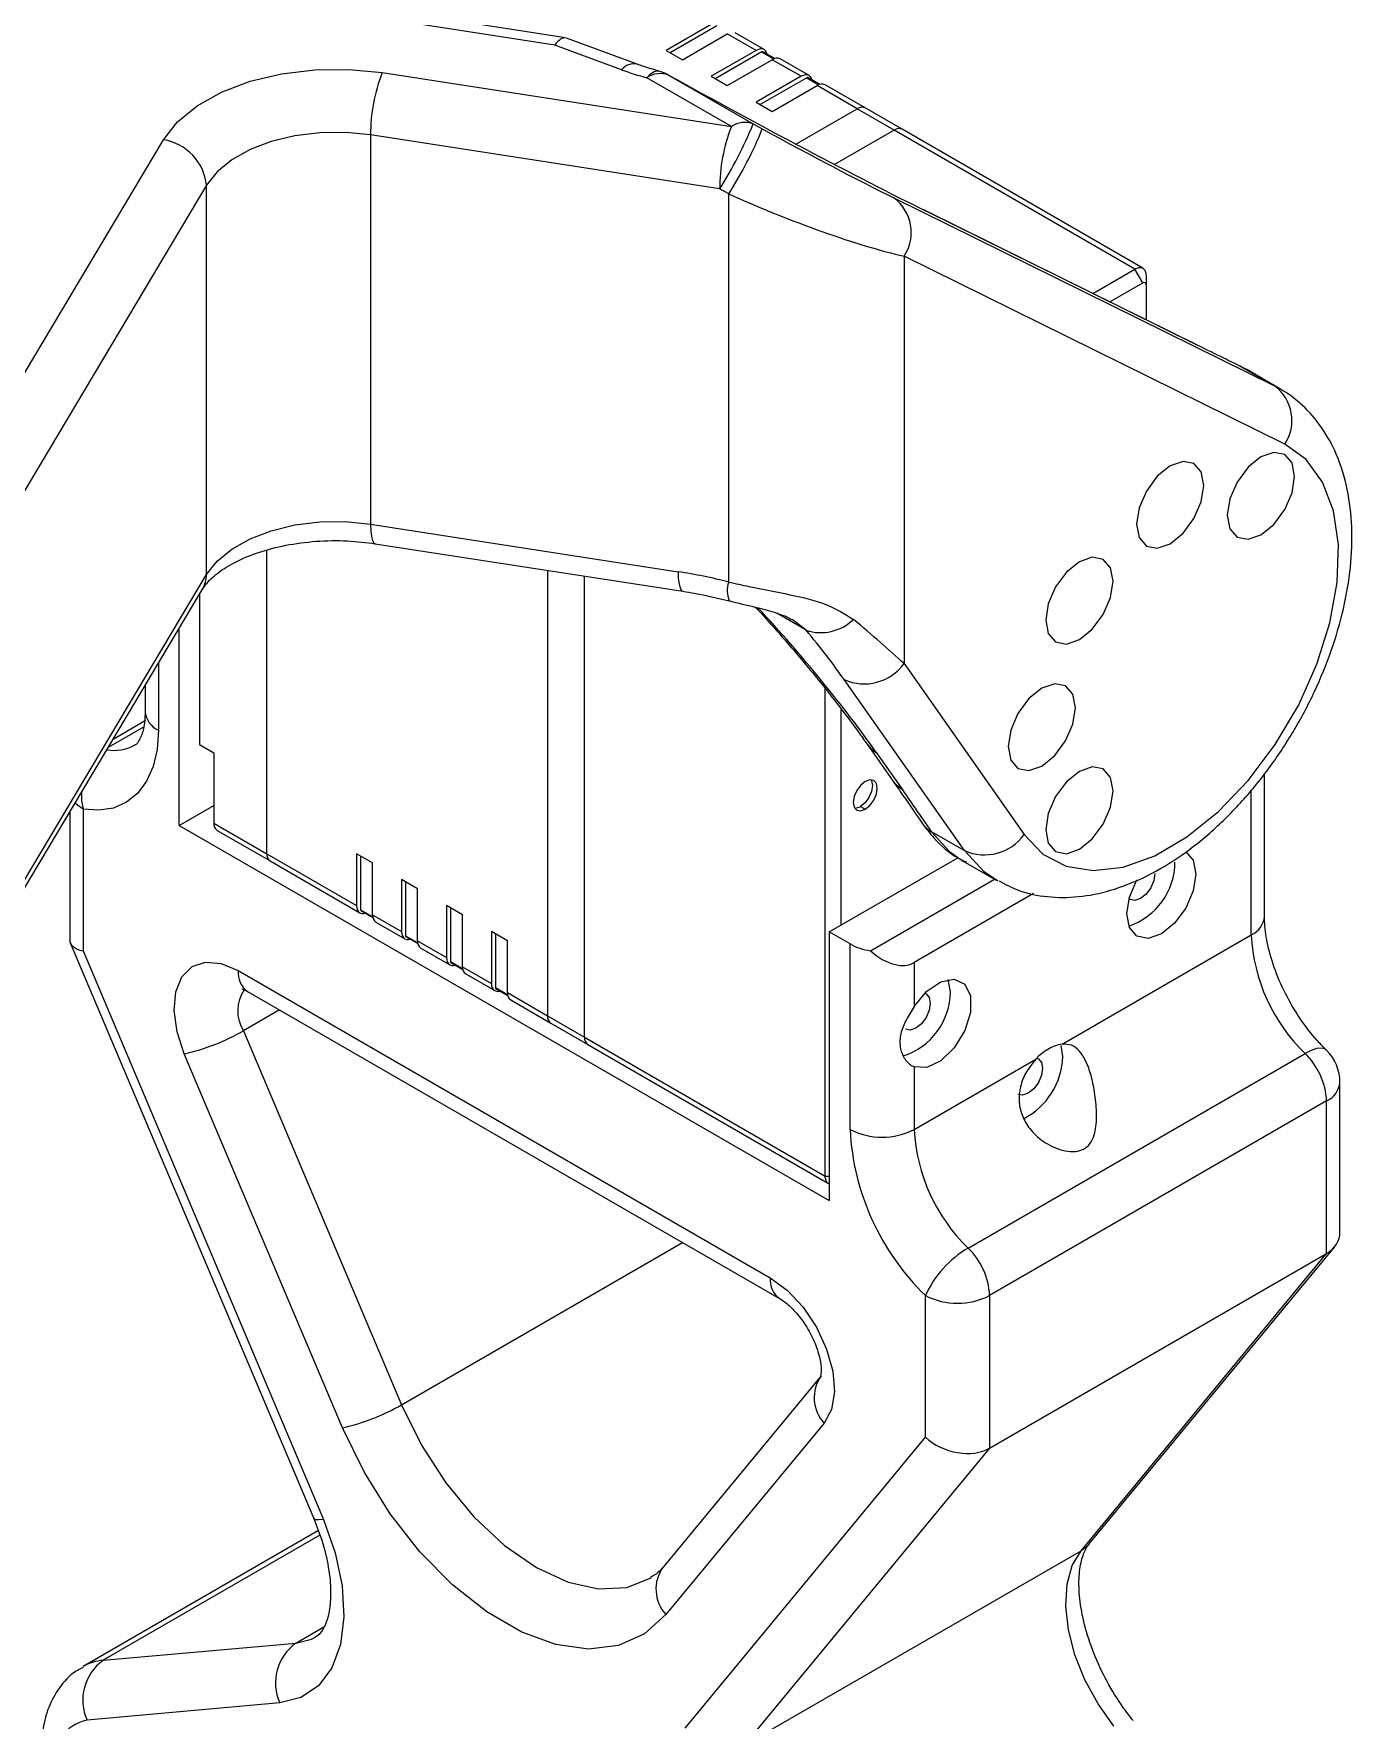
# Model space of a CAD drawing. Header units: millimetres. Extents: x 227 to 1067, y 103 to 697.
# Drawn here: x 923.9 to 982, y 574.7 to 649 of the extents above; entities that cross this region are included whole.
import ezdxf

# ---------------------------------------------------------------- set-up
doc = ezdxf.new("R2010")
doc.units = ezdxf.units.MM
doc.header["$LTSCALE"] = 2

msp = doc.modelspace()

# ---------------------------------------------------------------- linework, layer by layer
at = {"color": 7, "linetype": 'Continuous', "lineweight": 25}
for p, q in [((946.845, 648.471), (938.499, 649.762)), ((947.328, 648.787), (938.805, 650.105)), ((953.743, 649.377), (951.763, 648.234)), ((953.991, 649.316), (951.94, 648.132)), ((952.47, 647.826), (954.45, 648.969)), ((955.723, 648.234), (954.45, 648.969)), ((956.073, 648.269), (954.8, 649.004)), ((949.792, 647.383), (946.845, 648.471)), ((950.485, 647.626), (947.37, 648.776)), ((951.763, 648.234), (952.47, 647.826)), ((955.723, 648.234), (953.743, 647.092)), ((955.97, 648.173), (953.92, 646.989)), ((956.543, 647.876), (956.02, 648.178)), ((954.45, 646.683), (956.43, 647.826)), ((957.703, 647.092), (956.43, 647.826)), ((958.053, 647.126), (956.78, 647.861)), ((939.246, 647.256), (954.631, 644.876)), ((954.631, 644.876), (950.902, 647.028)), ((951.864, 647.148), (955.593, 644.995)), ((953.743, 647.092), (954.45, 646.683)), ((957.703, 647.092), (955.723, 645.949)), ((957.95, 647.03), (955.9, 645.846)), ((956.43, 645.54), (958.41, 646.683)), ((958.523, 646.733), (958, 647.035)), ((960.178, 645.663), (958.41, 646.683)), ((960.528, 645.697), (958.76, 646.718)), ((955.723, 645.949), (956.43, 645.54)), ((957.478, 644.104), (960.178, 645.663)), ((961.804, 644.724), (960.178, 645.663)), ((962.154, 644.759), (960.528, 645.697)), ((954.113, 642.128), (938.728, 644.507)), ((938.728, 644.507), (938.728, 627.36)), ((955.593, 644.995), (955.994, 644.776)), ((961.804, 644.724), (959.18, 643.209)), ((972.411, 638.601), (961.804, 644.724)), ((972.761, 638.636), (962.154, 644.759)), ((916.556, 622.398), (929.61, 644.298)), ((931.502, 642.289), (918.296, 620.137)), ((931.502, 625.141), (931.502, 642.289)), ((954.514, 641.908), (954.113, 642.128)), ((954.514, 624.808), (954.514, 641.908)), ((961.789, 641.736), (978.564, 633.449)), ((975.129, 635.267), (963.136, 641.191)), ((963.212, 641.151), (963.136, 641.191)), ((975.205, 635.226), (963.212, 641.151)), ((962.242, 639.167), (962.242, 621.214)), ((979.016, 630.88), (962.242, 639.167)), ((970.552, 637.528), (972.411, 638.601)), ((972.764, 637.988), (972.411, 638.601)), ((971.314, 637.151), (972.764, 637.988)), ((972.906, 638.315), (972.906, 637.907)), ((972.906, 637.907), (972.906, 636.365)), ((975.205, 635.226), (975.129, 635.267)), ((977.28, 634.174), (977.023, 634.335)), ((977.099, 634.294), (978.564, 633.449)), ((977.337, 634.167), (977.099, 634.294)), ((978.802, 633.321), (977.337, 634.167)), ((978.564, 633.449), (978.802, 633.321)), ((938.728, 627.36), (952.284, 625.263)), ((938.94, 626.499), (952.495, 624.402)), ((934.156, 612.838), (934.156, 626.207)), ((918.296, 602.99), (931.502, 625.141)), ((946.531, 625.325), (946.531, 605.694)), ((948.157, 604.756), (948.157, 625.073)), ((918.137, 602.364), (931.328, 624.493)), ((931.186, 624.255), (931.186, 617.655)), ((930.302, 614.083), (930.302, 622.772)), ((962.242, 621.214), (967.536, 613.681)), ((928.797, 620.247), (928.797, 619.097)), ((958.764, 598.632), (958.764, 620.116)), ((964.897, 612.974), (959.603, 620.507)), ((959.471, 609.697), (959.471, 619.198)), ((928.776, 618.678), (927.382, 617.874)), ((931.186, 617.655), (931.823, 617.288)), ((960.614, 617.66), (961.745, 616.051)), ((931.823, 617.288), (931.823, 614.185)), ((961.026, 617.287), (962.157, 615.677)), ((978.123, 610.076), (978.123, 616.364)), ((925.474, 614.672), (925.474, 609.031)), ((926.06, 614.801), (926.06, 608.555)), ((930.302, 614.083), (931.823, 614.961)), ((960.319, 614.922), (960.531, 614.8)), ((930.302, 614.083), (958.94, 597.551)), ((931.823, 614.185), (934.156, 612.838)), ((931.968, 613.865), (934.301, 612.517)), ((963.433, 613.819), (964.897, 612.974)), ((934.156, 612.838), (938.116, 610.552)), ((934.301, 612.517), (938.261, 610.232)), ((938.823, 612.43), (938.116, 612.838)), ((938.116, 612.838), (938.116, 610.552)), ((938.293, 612.736), (938.293, 610.368)), ((938.823, 610.144), (938.823, 612.43)), ((958.94, 609.39), (964.605, 612.661)), ((964.838, 612.516), (966.303, 611.67)), ((964.838, 612.516), (964.937, 612.46)), ((940.803, 611.287), (940.096, 611.695)), ((940.096, 611.695), (940.096, 609.409)), ((960.756, 608.561), (966.222, 611.717)), ((940.273, 611.593), (940.273, 609.225)), ((940.803, 609.001), (940.803, 611.287)), ((967.949, 611.08), (962.688, 608.043)), ((938.314, 610.323), (938.836, 610.021)), ((938.823, 610.144), (940.096, 609.409)), ((942.783, 610.144), (942.076, 610.552)), ((942.076, 610.552), (942.076, 608.266)), ((942.253, 610.45), (942.253, 608.082)), ((942.783, 607.858), (942.783, 610.144)), ((938.968, 609.823), (940.241, 609.089)), ((944.763, 609.001), (944.056, 609.409)), ((944.056, 609.409), (944.056, 607.123)), ((925.499, 608.906), (936.226, 583.544)), ((940.293, 609.18), (940.816, 608.878)), ((940.803, 609.001), (942.076, 608.266)), ((940.948, 608.68), (942.221, 607.946)), ((944.232, 609.307), (944.232, 606.939)), ((944.763, 606.715), (944.763, 609.001)), ((958.94, 609.39), (958.94, 597.551)), ((959.86, 608.86), (958.94, 609.39)), ((959.86, 600.687), (959.86, 608.86)), ((969.202, 604.448), (977.537, 609.259)), ((926.06, 608.555), (936.654, 583.506)), ((942.273, 608.037), (942.796, 607.735)), ((962.688, 608.043), (962.688, 606.11)), ((932.9, 607.684), (956.343, 594.151)), ((942.783, 607.858), (944.056, 607.123)), ((942.928, 607.537), (944.201, 606.803)), ((964.279, 606.757), (964.19, 607.297)), ((933.314, 606.768), (956.757, 593.235)), ((944.253, 606.894), (944.776, 606.592)), ((944.763, 606.715), (946.531, 605.694)), ((944.908, 606.394), (946.676, 605.374)), ((946.531, 605.694), (948.157, 604.756)), ((933.126, 605.034), (940.096, 588.553)), ((946.676, 605.374), (948.302, 604.435)), ((948.157, 604.756), (958.764, 598.632)), ((948.302, 604.435), (958.909, 598.312)), ((969.229, 603.899), (969.157, 604.391)), ((937.494, 587.536), (930.524, 604.017)), ((962.688, 600.687), (968.053, 603.784)), ((965.062, 595.461), (979.911, 604.033)), ((962.688, 603.445), (962.688, 600.687)), ((981.446, 596.172), (981.446, 602.759)), ((980.861, 601.942), (966.011, 593.37)), ((980.861, 595.215), (980.861, 601.942)), ((970.394, 582.421), (981.205, 595.501)), ((966.011, 586.642), (980.861, 595.215)), ((970.041, 582.124), (980.861, 595.215)), ((963.183, 587.124), (963.183, 593.37)), ((966.011, 593.37), (966.011, 586.642)), ((958.591, 589.831), (951.621, 581.398)), ((958.718, 587.741), (951.748, 579.308)), ((952.589, 574.307), (963.183, 587.124)), ((966.011, 586.642), (955.191, 573.551)), ((936.433, 583.008), (926.065, 577.022)), ((955.191, 573.551), (970.041, 582.124)), ((926.944, 577.294), (935.438, 578.053)), ((934.731, 575.414), (926.237, 574.655))]:
    msp.add_line(p, q, dxfattribs=at)
at = {"color": 8, "linetype": 'Continuous', "lineweight": 25}
for p, q in [((956.507, 647.864), (955.97, 648.173)), ((955.971, 648.173), (956.507, 647.864)), ((958.487, 646.721), (957.95, 647.03)), ((957.951, 647.03), (958.487, 646.721)), ((957.926, 622.683), (956.627, 623.433)), ((957.926, 622.683), (957.304, 623.157)), ((929.383, 621.23), (929.383, 618.281)), ((928.721, 618.416), (927.173, 617.522)), ((977.537, 609.259), (977.537, 615.651)), ((938.293, 610.368), (938.829, 610.059)), ((940.273, 609.225), (940.809, 608.916)), ((942.253, 608.082), (942.789, 607.773)), ((944.232, 606.939), (944.769, 606.63)), ((934.723, 605.955), (933.126, 605.034)), ((958.764, 598.632), (958.94, 598.632)), ((940.096, 588.553), (952.482, 595.703)), ((936.5, 582.81), (926.944, 577.294)), ((935.438, 578.053), (936.673, 578.766))]:
    msp.add_line(p, q, dxfattribs=at)
at = {"color": 7, "linetype": 'Continuous', "lineweight": 25, "flags": 128}
for points in [[(956.205, 648.072), (956.18, 648.146), (956.135, 648.218), (956.073, 648.269), (955.998, 648.297), (955.912, 648.3), (955.82, 648.279), (955.723, 648.234)], [(929.61, 644.298), (930.229, 645.086), (931.091, 645.794), (932.167, 646.396), (933.419, 646.872), (934.802, 647.205), (936.269, 647.383), (937.768, 647.4), (939.246, 647.256)], [(958.185, 646.929), (958.16, 647.003), (958.114, 647.075), (958.053, 647.126), (957.978, 647.154), (957.892, 647.157), (957.799, 647.136), (957.703, 647.092)], [(938.728, 644.507), (937.62, 644.616), (936.496, 644.603), (935.395, 644.47), (934.358, 644.22), (933.419, 643.863), (932.612, 643.411), (931.965, 642.88), (931.502, 642.289)], [(967.536, 613.681), (968.359, 612.823), (969.386, 612.288), (970.579, 612.095), (971.896, 612.251), (973.289, 612.75), (974.706, 613.575), (976.096, 614.695), (977.408, 616.07), (978.596, 617.649), (979.614, 619.375), (980.427, 621.184), (981.004, 623.012), (981.325, 624.791), (981.378, 626.457), (981.161, 627.949), (980.682, 629.212), (979.958, 630.201), (979.016, 630.88)], [(979.451, 629.465), (979.338, 630.056), (979.016, 630.426), (978.535, 630.52), (977.966, 630.322), (977.398, 629.864), (976.916, 629.214), (976.594, 628.472), (976.481, 627.75), (976.594, 627.159), (976.916, 626.789), (977.398, 626.695), (977.966, 626.893), (978.535, 627.351), (979.016, 628.001), (979.338, 628.743), (979.451, 629.465)], [(975.451, 629.069), (975.338, 629.66), (975.016, 630.03), (974.535, 630.124), (973.966, 629.926), (973.398, 629.468), (972.916, 628.818), (972.594, 628.076), (972.481, 627.355), (972.594, 626.764), (972.916, 626.393), (973.398, 626.3), (973.966, 626.497), (974.535, 626.956), (975.016, 627.605), (975.338, 628.348), (975.451, 629.069)], [(931.502, 625.141), (931.965, 625.733), (932.612, 626.263), (933.419, 626.715), (934.358, 627.072), (935.395, 627.322), (936.496, 627.456), (937.62, 627.469), (938.728, 627.36)], [(971.451, 624.847), (971.338, 625.438), (971.016, 625.808), (970.535, 625.902), (969.966, 625.704), (969.398, 625.245), (968.916, 624.596), (968.594, 623.854), (968.481, 623.132), (968.594, 622.541), (968.916, 622.171), (969.398, 622.077), (969.966, 622.275), (970.535, 622.733), (971.016, 623.383), (971.338, 624.125), (971.451, 624.847)], [(969.794, 619.271), (969.681, 619.862), (969.359, 620.232), (968.878, 620.326), (968.309, 620.129), (967.741, 619.67), (967.259, 619.02), (966.938, 618.278), (966.825, 617.557), (966.938, 616.966), (967.259, 616.595), (967.741, 616.502), (968.309, 616.699), (968.878, 617.158), (969.359, 617.807), (969.681, 618.55), (969.794, 619.271)], [(929.383, 618.281), (929.324, 617.435), (929.149, 616.678), (928.861, 616.027), (928.468, 615.497), (927.978, 615.102), (927.405, 614.851), (926.76, 614.75), (926.06, 614.801)], [(960.785, 616.097), (960.809, 616.052), (960.85, 615.841), (960.809, 615.583), (960.694, 615.318), (960.522, 615.086), (960.319, 614.922)], [(960.531, 614.8), (960.734, 614.964), (960.906, 615.196), (961.021, 615.461), (961.062, 615.718), (961.021, 615.929), (960.906, 616.062), (960.734, 616.095), (960.531, 616.025)], [(971.451, 615.608), (971.338, 616.199), (971.016, 616.57), (970.535, 616.663), (969.966, 616.466), (969.398, 616.007), (968.916, 615.358), (968.594, 614.615), (968.481, 613.894), (968.594, 613.303), (968.916, 612.933), (969.398, 612.839), (969.966, 613.036), (970.535, 613.495), (971.016, 614.145), (971.338, 614.887), (971.451, 615.608)], [(960.531, 616.025), (960.328, 615.861), (960.156, 615.629), (960.041, 615.364), (960.001, 615.106), (960.041, 614.895), (960.156, 614.763), (960.328, 614.729), (960.531, 614.8)], [(974.652, 612.926), (974.652, 612.926), (974.982, 612.546), (975.098, 611.941), (974.982, 611.203), (974.652, 610.443), (974.159, 609.778), (973.577, 609.308)], [(973.577, 609.308), (972.996, 609.106), (972.502, 609.202), (972.173, 609.581), (972.057, 610.186), (972.173, 610.925), (972.502, 611.684), (972.502, 611.685)], [(973.295, 611.962), (973.246, 611.653), (973.108, 611.335), (972.902, 611.056), (972.658, 610.859), (972.415, 610.775), (972.208, 610.815), (972.153, 610.856)], [(938.116, 610.552), (938.126, 610.446), (938.154, 610.355), (938.199, 610.283), (938.261, 610.232), (938.336, 610.204), (938.422, 610.2), (938.498, 610.216)], [(940.096, 609.409), (940.105, 609.303), (940.134, 609.212), (940.179, 609.14), (940.241, 609.089), (940.316, 609.061), (940.401, 609.057), (940.478, 609.073)], [(930.524, 604.017), (930.203, 604.992), (930.074, 605.927), (930.146, 606.754), (930.416, 607.414), (930.863, 607.86), (931.455, 608.06), (932.151, 608), (932.9, 607.684)], [(942.076, 608.266), (942.085, 608.16), (942.113, 608.069), (942.159, 607.997), (942.221, 607.946), (942.296, 607.918), (942.381, 607.914), (942.458, 607.93)], [(962.688, 606.11), (963.237, 606.774), (963.86, 607.197), (964.452, 607.307), (964.914, 607.085), (965.166, 606.569), (965.166, 605.846), (964.914, 605.04), (964.452, 604.285), (963.86, 603.711), (963.237, 603.414), (962.688, 603.445)], [(944.056, 607.123), (944.065, 607.017), (944.093, 606.926), (944.139, 606.854), (944.201, 606.803), (944.276, 606.775), (944.361, 606.771), (944.438, 606.787)], [(963.146, 606.686), (963.209, 606.659), (963.347, 606.5), (963.395, 606.247)], [(963.395, 606.247), (963.347, 605.938), (963.209, 605.62), (963.002, 605.341), (962.759, 605.145), (962.515, 605.06), (962.309, 605.1)], [(968.096, 603.828), (968.158, 603.801), (968.296, 603.642), (968.345, 603.389)], [(968.345, 603.389), (968.296, 603.079), (968.158, 602.761), (967.952, 602.483), (967.708, 602.286), (967.465, 602.202), (967.258, 602.242)], [(956.343, 594.151), (957.092, 593.602), (957.788, 592.859), (958.38, 591.974), (958.827, 591.012), (959.096, 590.041), (959.169, 589.13), (959.04, 588.345), (958.718, 587.741)], [(951.748, 579.308), (950.801, 578.458), (949.652, 577.945), (948.337, 577.786), (946.901, 577.986), (945.39, 578.538), (943.853, 579.425), (942.342, 580.617), (940.906, 582.076), (939.591, 583.752), (938.442, 585.593), (937.494, 587.536)], [(936.654, 583.506), (937.174, 582.029), (937.479, 580.58), (937.556, 579.217), (937.401, 577.997), (937.022, 576.97), (936.433, 576.177), (935.659, 575.651), (934.731, 575.414)], [(971.483, 574.389), (970.787, 575.371), (970.206, 576.436), (969.764, 577.54), (969.48, 578.639), (969.364, 579.688), (969.421, 580.643), (969.65, 581.467), (970.041, 582.124)]]:
    msp.add_lwpolyline(points, dxfattribs=at)
at = {"color": 8, "linetype": 'Continuous', "lineweight": 25, "flags": 128}
for points in [[(950.902, 647.028), (951.069, 647.201), (951.23, 647.303), (951.378, 647.333), (951.431, 647.324)], [(938.728, 627.36), (938.738, 627.063), (938.767, 626.82), (938.815, 626.641), (938.88, 626.532), (938.94, 626.499)], [(952.284, 625.263), (952.293, 624.966), (952.323, 624.723), (952.371, 624.544), (952.435, 624.435), (952.495, 624.402)], [(960.614, 617.66), (960.773, 617.475), (961.026, 617.287)], [(925.989, 615.536), (925.996, 615.17), (926.06, 614.801)], [(961.745, 616.051), (961.905, 615.866), (962.157, 615.677)], [(926.06, 614.801), (925.811, 614.976), (925.712, 615.071)], [(963.433, 613.819), (964.239, 612.936), (964.838, 612.516)], [(966.389, 611.622), (965.767, 612.038), (964.897, 612.974)], [(980.846, 604.187), (980.775, 604.237), (980.618, 604.272), (980.417, 604.248), (980.178, 604.168), (979.911, 604.033)], [(940.096, 588.553), (940.974, 586.776), (942.053, 585.108), (943.289, 583.617), (944.635, 582.361), (946.036, 581.391), (947.436, 580.744), (948.782, 580.446), (950.018, 580.51), (951.097, 580.932), (951.101, 580.935)], [(936.654, 583.506), (936.449, 583.483), (936.307, 583.492), (936.232, 583.533), (936.226, 583.544)], [(970.394, 582.421), (970.294, 582.313), (970.041, 582.124)], [(935.438, 578.053), (936.134, 578.231), (936.317, 578.325)]]:
    msp.add_lwpolyline(points, dxfattribs=at)
at = {"color": 7, "linetype": 'Continuous', "lineweight": 25}
for centre, radius, start, end in [((956.017, 648.092), 0.0939, 119.72758, 119.9975), ((956, 648.133), 0.0501, 65.58875, 125.30473), ((954.425, 659.972), 13.415, 249.79377, 254.77402), ((950.902, 645.395), 2, 60.95395, 74.72305), ((956.635, 647.54), 0.352, 65.69288, 125.61758), ((946.357, 644.493), 7.63, 158.7728, 179.8941), ((951.496, 646.184), 1.032, 69.06381, 125.08644), ((957.997, 646.949), 0.0939, 119.72758, 119.9975), ((957.98, 646.99), 0.0501, 65.58875, 125.30473), ((958.615, 646.397), 0.352, 65.69288, 125.61758), ((960.383, 645.377), 0.352, 65.69288, 125.61758), ((938.715, 651.887), 18.231, 327.6329, 337.78736), ((961.743, 642.113), 7.63, 158.7728, 179.8941), ((939.116, 651.668), 18.231, 327.6329, 337.78736), ((955.224, 644.031), 1.032, 69.06381, 125.08644), ((962.009, 644.438), 0.352, 65.69288, 125.61758), ((929.25, 642.064), 2.263, 5.71075, 80.83402), ((960.667, 640.214), 1.891, 326.37758, 53.59663), ((972.819, 637.921), 0.0873, 350.78415, 129.20362), ((977.442, 631.927), 1.891, 326.37758, 53.59663), ((958.572, 624.629), 2.051, 251.6281, 314.35532), ((960.485, 622.492), 2.172, 246.02796, 323.97431), ((960.071, 615.314), 0.464, 269.3099, 302.32483), ((932.156, 614.143), 0.336, 172.74417, 235.94365), ((965.78, 614.958), 2.172, 246.02796, 323.97431), ((934.499, 612.8), 0.345, 173.70115, 234.98667), ((934.489, 612.796), 0.336, 172.74417, 235.94365), ((971.169, 612.492), 3.009, 288.94014, 359.61892), ((938.343, 610.363), 0.0503, 174.37962, 234.30196), ((939.166, 610.106), 0.345, 173.70115, 234.98667), ((940.323, 609.22), 0.0503, 174.37962, 234.30196), ((941.146, 608.963), 0.345, 173.70115, 234.98667), ((961.117, 611.14), 2.604, 241.11116, 262.02267), ((985.35, 609.656), 7.823, 182.90421, 225.95116), ((942.303, 608.077), 0.0503, 174.37962, 234.30196), ((943.126, 607.82), 0.345, 173.70115, 234.98667), ((944.283, 606.934), 0.0503, 174.37962, 234.30196), ((945.106, 606.677), 0.345, 173.70115, 234.98667), ((961.295, 606.768), 2.984, 287.67672, 359.79753), ((946.864, 605.652), 0.336, 172.74417, 235.94365), ((946.874, 605.657), 0.345, 173.70115, 234.98667), ((928.465, 613.122), 9.335, 282.74186, 299.95286), ((948.49, 604.713), 0.336, 172.74417, 235.94365), ((948.5, 604.718), 0.345, 173.70115, 234.98667), ((969.566, 602.491), 1.99, 100.53497, 139.45966), ((966.079, 603.974), 3.151, 296.80451, 358.63648), ((977.735, 601.784), 3.129, 2.90421, 45.95116), ((979.446, 602.759), 2, 0, 45.60756), ((970.798, 601.242), 10.952, 182.90421, 225.95116), ((961.274, 603.416), 3.074, 242.60967, 297.39033), ((970.501, 601.083), 7.823, 182.90421, 225.95116), ((967.452, 591.423), 4.692, 120.62434, 155.48094), ((962.886, 593.212), 3.129, 2.90421, 45.95116), ((964.597, 596.099), 3.074, 242.60967, 297.39033), ((935.435, 596.642), 9.335, 282.74186, 299.95286), ((936.715, 576.297), 2.172, 126.02322, 203.97617), ((928.221, 575.537), 2.172, 126.02322, 203.97617), ((926.559, 572.925), 1.759, 100.54678, 189.25188)]:
    msp.add_arc(centre, radius, start, end, dxfattribs=at)
at = {"color": 8, "linetype": 'Continuous', "lineweight": 25}
for centre, radius, start, end in [((950.336, 646.941), 0.702, 77.84245, 140.89749), ((930.255, 625.127), 1.246, 329.42071, 0.66242), ((955.521, 624.425), 1.077, 159.18004, 204.11034), ((929.798, 619.197), 1.006, 185.6948, 245.62534), ((927.421, 619.32), 1.933, 260.67991, 298.08605), ((964.065, 614.929), 1.277, 215.9128, 240.34147), ((977.122, 610.176), 1.006, 294.37466, 354.3052), ((933.88, 607.576), 0.986, 173.70115, 234.98667), ((934.545, 605.913), 1.669, 146.1265, 211.80332), ((980.445, 602.859), 1.006, 294.37466, 354.3052), ((957.344, 594.052), 1.006, 174.38047, 234.29219), ((959.934, 588.864), 1.655, 144.33488, 222.74563), ((952.963, 580.431), 1.655, 144.21971, 222.75377), ((927.107, 575.208), 2.092, 94.46788, 120.20405)]:
    msp.add_arc(centre, radius, start, end, dxfattribs=at)
at = {"color": 7, "linetype": 'Continuous', "lineweight": 25}
for centre, major_axis, ratio, start_param, end_param in [((946.845, 646.838), (0.504, 1.945), 0.330447, 0.033169, 0.665006), ((956.141, 645.233), (9.998, -5.363), 0.03233, 4.287801, 5.515127), ((957.547, 644.185), (5.999, -3.218), 0.03233, 4.467929, 5.515127), ((956.585, 642.433), (7.985, -3.295), 0.150573, 4.512645, 5.559843), ((952.284, 621.18), (9.631, -1.803), 0.410779, 1.414493, 1.647536), ((956.585, 624.48), (7.972, -6.095), 0.109793, 0.869143, 1.212647), ((955.36, 622.956), (-5.859, 6.406), 0.201946, 4.144312, 4.487815), ((927.474, 609.371), (1.994, 0.404), 0.393397, 3.061992, 3.84739), ((961.274, 610.493), (-1.414, 2.449), 0.577335, 2.094354, 3.141552), ((979.446, 596.513), (1.939, -0.697), 0.704432, 5.745996, 6.531394), ((964.597, 587.94), (1.939, -0.697), 0.704432, 4.175199, 5.745996)]:
    msp.add_ellipse(centre, major_axis=major_axis, ratio=ratio, start_param=start_param, end_param=end_param, dxfattribs=at)
at = {"color": 8, "linetype": 'Continuous', "lineweight": 25}
msp.add_ellipse((953.955, 621.369), major_axis=(-9.765, 10.677), ratio=0.201946, start_param=4.144312, end_param=4.744573, dxfattribs=at)
at = {"color": 7, "linetype": 'Continuous', "lineweight": 25}
for points, knots in [([(951.429, 647.325), (951.192, 647.393), (950.868, 647.487), (950.565, 647.597), (950.485, 647.626)], [0, 0, 0, 0, 0.733792, 1, 1, 1, 1]), ([(977.099, 634.294), (976.844, 634.42), (976.208, 634.733), (975.581, 635.041), (975.205, 635.226)], [0, 0, 0, 0, 0.399825, 1, 1, 1, 1]), ([(966.432, 611.636), (966.709, 611.487), (967.372, 611.132), (968.565, 610.903), (969.932, 610.899), (971.357, 611.187), (972.819, 611.755), (974.288, 612.603), (975.723, 613.71), (977.08, 615.04), (978.322, 616.554), (979.423, 618.21), (980.357, 619.97), (981.102, 621.793), (981.638, 623.639), (981.948, 625.469), (982.012, 627.246), (981.814, 628.927), (981.357, 630.404), (980.678, 631.641), (979.828, 632.621), (979.056, 633.195), (978.587, 633.438), (978.488, 633.489)], [0, 0, 0, 0, 0.0331009, 0.0791942, 0.1257777, 0.1739513, 0.2240809, 0.2757078, 0.3280009, 0.3802547, 0.4323248, 0.4842567, 0.5361648, 0.5881712, 0.6403954, 0.6929873, 0.7460637, 0.7996044, 0.8530027, 0.8993888, 0.9441876, 0.9882246, 1, 1, 1, 1]), ([(931.328, 624.493), (931.374, 624.563), (931.511, 624.772), (931.945, 625.199), (932.741, 625.702), (933.77, 626.133), (934.985, 626.452), (936.325, 626.628), (937.677, 626.653), (938.534, 626.548), (938.94, 626.499)], [0, 0, 0, 0, 0.067615, 0.203589, 0.335783, 0.468204, 0.602591, 0.738933, 0.876457, 1, 1, 1, 1]), ([(952.495, 624.402), (952.667, 624.374), (953.349, 624.265), (954.029, 624.105), (954.538, 623.985)], [0, 0, 0, 0, 0.251978, 1, 1, 1, 1]), ([(954.514, 624.808), (954.81, 624.743), (955.705, 624.547), (957.215, 624.262), (958.871, 623.876), (959.638, 623.394), (960.006, 623.163)], [0, 0, 0, 0, 0.146279, 0.442381, 0.732783, 1, 1, 1, 1]), ([(954.537, 623.986), (954.545, 623.984), (954.91, 623.879), (955.601, 623.731), (956.471, 623.498), (957.056, 623.293), (957.24, 623.188), (957.3, 623.153)], [0, 0, 0, 0, 0.007724, 0.371737, 0.655659, 0.887962, 1, 1, 1, 1]), ([(955.685, 623.701), (955.765, 623.616), (956.402, 622.931), (957.511, 621.659), (958.959, 619.899), (959.967, 618.571), (960.487, 617.839), (960.614, 617.66)], [0, 0, 0, 0, 0.038435, 0.307719, 0.596394, 0.901171, 1, 1, 1, 1]), ([(928.797, 619.097), (928.793, 618.955), (928.781, 618.546), (928.66, 618.039), (928.467, 617.718), (928.41, 617.645), (928.344, 617.627), (928.336, 617.625)], [0, 0, 0, 0, 0.140459, 0.405727, 0.673573, 0.959153, 1, 1, 1, 1]), ([(961.739, 616.052), (961.85, 615.894), (962.274, 615.293), (962.712, 614.654), (963.035, 614.183)], [0, 0, 0, 0, 0.262916, 1, 1, 1, 1]), ([(962.157, 615.677), (962.409, 615.307), (962.83, 614.69), (963.261, 614.068), (963.433, 613.819)], [0, 0, 0, 0, 0.600175, 1, 1, 1, 1]), ([(963.021, 614.193), (963.198, 613.965), (963.657, 613.376), (964.322, 612.773), (964.861, 612.529), (964.985, 612.472)], [0, 0, 0, 0, 0.325482, 0.845047, 1, 1, 1, 1]), ([(980.846, 604.188), (980.708, 604.329), (980.301, 604.744), (979.665, 605.574), (979.016, 606.674), (978.522, 607.828), (978.221, 608.922), (978.129, 609.66), (978.124, 610.005), (978.123, 610.076)], [0, 0, 0, 0, 0.090002, 0.26581, 0.443278, 0.621093, 0.797041, 0.958659, 1, 1, 1, 1]), ([(933.06, 606.881), (933.061, 606.884), (933.062, 606.888), (933.226, 606.811), (933.314, 606.768)], [0, 0, 0, 0, 0.459029, 1, 1, 1, 1]), ([(962.688, 606.11), (962.563, 605.91), (962.312, 605.51), (962.062, 604.898), (962.032, 604.307), (962.231, 603.802), (962.493, 603.537), (962.654, 603.461), (962.688, 603.445)], [0, 0, 0, 0, 0.189732, 0.378897, 0.57465, 0.757054, 0.948632, 1, 1, 1, 1]), ([(968.053, 603.784), (967.905, 603.607), (967.608, 603.253), (967.337, 602.582), (967.277, 601.891), (967.442, 601.223), (967.831, 600.6), (968.467, 600.049), (969.179, 599.74), (969.781, 599.694), (970.165, 599.799), (970.46, 600.051), (970.672, 600.521), (970.744, 601.226), (970.687, 602.097), (970.531, 602.941), (970.296, 603.655), (969.994, 604.155), (969.629, 604.438), (969.343, 604.444), (969.202, 604.448)], [0, 0, 0, 0, 0.055109, 0.11027, 0.164037, 0.21743, 0.275216, 0.342859, 0.423013, 0.462949, 0.496592, 0.53033, 0.573175, 0.640705, 0.711959, 0.779924, 0.837404, 0.895066, 0.948494, 1, 1, 1, 1]), ([(958.909, 598.312), (958.909, 598.312), (958.855, 598.322), (958.789, 598.428), (958.772, 598.564), (958.764, 598.632)], [0, 0, 0, 0, 0.000102, 0.500051, 1, 1, 1, 1]), ([(956.757, 593.235), (956.827, 593.192), (957.015, 593.074), (957.407, 592.724), (957.865, 592.152), (958.265, 591.44), (958.511, 590.735), (958.598, 590.182), (958.572, 589.823), (958.557, 589.791), (958.55, 589.774)], [0, 0, 0, 0, 0.073996, 0.199912, 0.338451, 0.486931, 0.637644, 0.764101, 0.880704, 1, 1, 1, 1]), ([(936.226, 583.544), (936.311, 583.33), (936.563, 582.702), (936.845, 581.675), (936.994, 580.556), (936.96, 579.62), (936.791, 578.927), (936.55, 578.517), (936.426, 578.371), (936.323, 578.336), (936.308, 578.331)], [0, 0, 0, 0, 0.078453, 0.230405, 0.38028, 0.527181, 0.671829, 0.817476, 0.97211, 1, 1, 1, 1]), ([(972.334, 574.636), (972.193, 574.819), (971.775, 575.359), (971.16, 576.359), (970.572, 577.611), (970.165, 578.86), (969.954, 580.024), (969.931, 581.028), (970.064, 581.804), (970.25, 582.23), (970.357, 582.372), (970.394, 582.421)], [0, 0, 0, 0, 0.065299, 0.192792, 0.320607, 0.447655, 0.572978, 0.695918, 0.816588, 0.937121, 1, 1, 1, 1]), ([(951.621, 581.398), (951.548, 581.314), (951.377, 581.116), (951.176, 581.007), (951.061, 580.945)], [0, 0, 0, 0, 0.42833, 1, 1, 1, 1]), ([(926.071, 576.98), (925.954, 576.924), (925.531, 576.721), (924.991, 576.101), (924.504, 575.219), (924.271, 574.317), (924.247, 573.711), (924.237, 573.459)], [0, 0, 0, 0, 0.093866, 0.337717, 0.576436, 0.823864, 1, 1, 1, 1])]:
    msp.add_open_spline(points, degree=3, knots=knots, dxfattribs=at)
msp.add_open_spline([(972.411, 638.601), (972.476, 638.63), (972.605, 638.687), (972.769, 638.65), (972.883, 638.527), (972.898, 638.386), (972.906, 638.315)], degree=3, dxfattribs=at)

doc.saveas('drawing.dxf')
